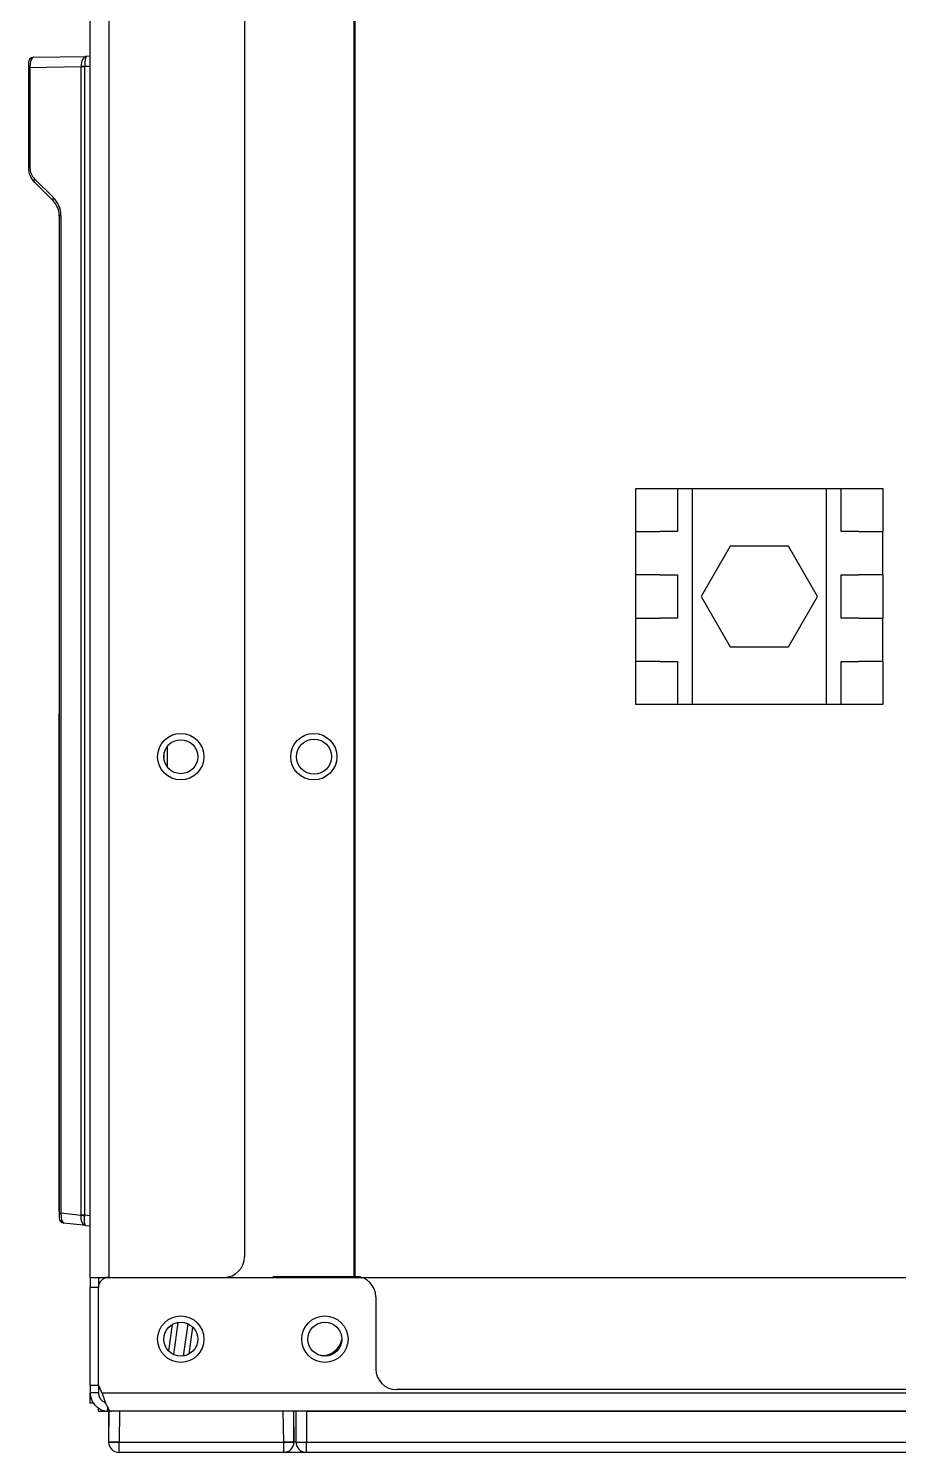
# Model space of a CAD drawing. Header units: millimetres. Extents: x -36 to 4467, y 2 to 3322.
# Drawn here: x -36.4 to 48.1, y 1399.9 to 1538.2 of the extents above; entities that cross this region are included whole.
import ezdxf

# ---------------------------------------------------------------- set-up
doc = ezdxf.new("R2010")
doc.units = ezdxf.units.MM

msp = doc.modelspace()

# ---------------------------------------------------------------- linework, layer by layer
for p, q in [((-30.43, 1416.91), (-30.43, 1915.41)), ((-28.63, 1914.58), (-28.63, 1416.91)), ((-4.83, 1910.01), (-4.83, 1417.01)), ((-4.68, 1417.01), (-4.68, 1910.01)), ((-15.43, 1901.41), (-15.43, 1418.91)), ((-36.43, 1534.86), (-36.43, 1534.37)), ((-35.94, 1535.36), (-30.78, 1535.45)), ((-30.43, 1535.46), (-30.78, 1535.45)), ((-36.28, 1534.37), (-36.43, 1534.37)), ((-36.43, 1534.37), (-36.43, 1524.63)), ((-36.28, 1534.37), (-31.31, 1534.45)), ((-36.28, 1534.37), (-36.28, 1524.63)), ((-31.31, 1534.45), (-30.95, 1534.45)), ((-31.31, 1422.97), (-31.31, 1534.45)), ((-30.43, 1534.45), (-30.95, 1534.45)), ((-30.95, 1422.96), (-30.95, 1534.45)), ((-36.28, 1524.63), (-36.43, 1524.63)), ((-35.84, 1523.57), (-34.01, 1521.74)), ((-35.84, 1523.22), (-34.01, 1521.39)), ((-33.43, 1520), (-33.48, 1423.31)), ((-33.43, 1519.98), (-33.43, 1423.14)), ((-33.28, 1519.98), (-33.43, 1519.98)), ((-33.28, 1519.98), (-33.28, 1423.14)), ((22.57, 1493.51), (26.63, 1493.51)), ((22.57, 1489.31), (22.57, 1493.51)), ((26.63, 1493.51), (28.07, 1493.51)), ((26.63, 1493.51), (26.63, 1489.31)), ((28.07, 1493.51), (41.07, 1493.51)), ((28.07, 1472.51), (28.07, 1493.51)), ((41.07, 1493.51), (42.52, 1493.51)), ((41.07, 1493.51), (41.07, 1472.51)), ((42.52, 1493.51), (46.57, 1493.51)), ((42.52, 1489.31), (42.52, 1493.51)), ((46.57, 1493.51), (46.57, 1489.31)), ((22.57, 1489.31), (24.91, 1489.31)), ((22.57, 1485.11), (22.57, 1489.31)), ((26.63, 1489.31), (24.91, 1489.31)), ((44.23, 1489.31), (42.52, 1489.31)), ((44.23, 1489.31), (46.57, 1489.31)), ((46.57, 1485.11), (46.57, 1489.31)), ((31.75, 1487.9), (28.92, 1483.01)), ((37.4, 1487.9), (31.75, 1487.9)), ((40.22, 1483.01), (37.4, 1487.9)), ((22.57, 1480.91), (22.57, 1485.11)), ((24.91, 1485.11), (22.57, 1485.11)), ((24.91, 1485.11), (26.63, 1485.11)), ((26.63, 1485.11), (26.63, 1480.91)), ((42.52, 1480.91), (42.52, 1485.11)), ((42.52, 1485.11), (44.23, 1485.11)), ((46.57, 1485.11), (44.23, 1485.11)), ((46.57, 1485.11), (46.57, 1480.91)), ((28.92, 1483.01), (31.75, 1478.11)), ((37.4, 1478.11), (40.22, 1483.01)), ((22.57, 1480.91), (24.91, 1480.91)), ((22.57, 1476.71), (22.57, 1480.91)), ((26.63, 1480.91), (24.91, 1480.91)), ((44.23, 1480.91), (42.52, 1480.91)), ((44.23, 1480.91), (46.57, 1480.91)), ((46.57, 1476.71), (46.57, 1480.91)), ((31.75, 1478.11), (37.4, 1478.11)), ((22.57, 1472.51), (22.57, 1476.71)), ((24.91, 1476.71), (22.57, 1476.71)), ((24.91, 1476.71), (26.63, 1476.71)), ((26.63, 1476.71), (26.63, 1472.51)), ((42.52, 1472.51), (42.52, 1476.71)), ((42.52, 1476.71), (44.23, 1476.71)), ((46.57, 1476.71), (44.23, 1476.71)), ((46.57, 1476.71), (46.57, 1472.51)), ((26.63, 1472.51), (22.57, 1472.51)), ((28.07, 1472.51), (26.63, 1472.51)), ((41.07, 1472.51), (28.07, 1472.51)), ((42.52, 1472.51), (41.07, 1472.51)), ((46.57, 1472.51), (42.52, 1472.51)), ((-22.93, 1466.44), (-22.93, 1468.47)), ((-23.23, 1467.05), (-23.23, 1467.86)), ((-33.48, 1423.31), (-33.42, 1423.37)), ((-33.48, 1423.31), (-33.43, 1423.31)), ((-33.28, 1423.14), (-33.43, 1423.14)), ((-33.43, 1423.14), (-33.43, 1422.68)), ((-31.31, 1422.93), (-33.28, 1423.14)), ((-30.95, 1422.97), (-30.43, 1422.92)), ((-30.86, 1421.96), (-32.98, 1422.18)), ((-30.86, 1421.96), (-30.43, 1421.91)), ((-30.43, 1416.91), (-30.43, 1415.91)), ((-30.43, 1416.91), (-28.63, 1416.91)), ((-30.43, 1406.43), (-30.43, 1415.91)), ((-29.63, 1415.91), (-30.43, 1415.91)), ((-29.63, 1416.91), (-29.63, 1415.91)), ((-29.63, 1406.43), (-29.63, 1415.91)), ((-29.63, 1406.43), (-29.63, 1415.91)), ((-28.63, 1416.91), (70.58, 1416.91)), ((-28.63, 1416.91), (-17.43, 1416.91)), ((-12.69, 1417.01), (-4.83, 1417.01)), ((-4.83, 1417.01), (-4.68, 1417.01)), ((-2.68, 1415.01), (-2.68, 1408.01)), ((-22.47, 1412.32), (-22.83, 1409.78)), ((-21.92, 1412.53), (-22.35, 1409.42)), ((-20.95, 1412.41), (-21.39, 1409.27)), ((-20.83, 1409.46), (-20.46, 1412.08)), ((-7.93, 1409.31), (-8.03, 1409.31)), ((-30.43, 1406.43), (-29.63, 1406.43)), ((-30.43, 1406.43), (-30.43, 1405.71)), ((-29.63, 1406.71), (-29.63, 1406.71)), ((-29.63, 1406.43), (-29.63, 1405.71)), ((-29.63, 1406.43), (-29.29, 1405.71)), ((-30.43, 1404.71), (-30.43, 1405.68)), ((-30.09, 1404.71), (-30.43, 1404.71)), ((-29.29, 1405.71), (71.2, 1405.71)), ((71.05, 1406.01), (-0.68, 1406.01)), ((-29.63, 1403.91), (-29.63, 1404.24)), ((-29.63, 1403.91), (-28.63, 1403.91)), ((-28.63, 1403.91), (-28.63, 1404.11)), ((-28.63, 1400.91), (-28.58, 1403.91)), ((-28.63, 1403.91), (-28.38, 1403.91)), ((-28.63, 1400.91), (-28.63, 1403.91)), ((-28.4, 1403.91), (-28.38, 1403.91)), ((72.55, 1403.91), (-28.38, 1403.91)), ((-27.58, 1403.91), (-27.63, 1400.91)), ((-11.63, 1400.91), (-11.68, 1403.91)), ((-10.68, 1403.91), (-10.63, 1400.91)), ((-10.63, 1400.91), (-10.63, 1403.91)), ((-10.43, 1400.91), (-10.43, 1403.91)), ((-9.43, 1403.91), (72.55, 1403.91)), ((-9.43, 1403.91), (-9.43, 1400.91)), ((-28.63, 1400.91), (-27.63, 1400.91)), ((-27.63, 1400.91), (-27.63, 1400.91)), ((-27.63, 1399.91), (-27.63, 1400.91)), ((-27.63, 1400.91), (-11.63, 1400.91)), ((-11.63, 1400.91), (-10.63, 1400.91)), ((-11.63, 1400.91), (-11.63, 1400.91)), ((-11.63, 1399.91), (-11.63, 1400.91)), ((-10.43, 1400.91), (-10.63, 1400.91)), ((-10.43, 1400.91), (-9.43, 1400.91)), ((-9.43, 1399.91), (-9.43, 1400.91)), ((-9.43, 1400.91), (341.16, 1400.91)), ((-11.63, 1399.91), (-27.63, 1399.91)), ((-9.43, 1399.91), (-11.63, 1399.91)), ((341.16, 1399.91), (-9.43, 1399.91))]:
    msp.add_line(p, q)
for centre, radius in [((-21.63, 1467.46), 2.25), ((-21.63, 1467.46), 1.65), ((-8.68, 1467.46), 1.7), ((-21.63, 1410.91), 2.25), ((-7.63, 1410.91), 2.25), ((-21.63, 1410.91), 1.65), ((-7.63, 1410.91), 1.65)]:
    msp.add_circle(centre, radius)
for centre, radius, start, end in [((-35.93, 1534.86), 0.5, 91, 180), ((-34.43, 1524.63), 2, 180, 225), ((-34.78, 1524.63), 1.5, 180, 225), ((-35.78, 1519.98), 2.5, 0, 45), ((-35.43, 1519.98), 2, 0, 45), ((-32.93, 1422.68), 0.5, 180, 264), ((-17.43, 1418.91), 2, 270, 0), ((-28.63, 1415.91), 1, 90, 180), ((-4.68, 1415.01), 2, 0, 90), ((-7.93, 1411.31), 2, 270, 347.0737), ((-0.68, 1408.01), 2, 180, 270), ((-27.63, 1400.91), 1, 180, 270), ((-11.63, 1400.91), 1, 270, 0), ((-9.43, 1400.91), 1, 180, 270)]:
    msp.add_arc(centre, radius, start, end)
for centre, major_axis, ratio, start_param, end_param in [((-35.93, 1534.36), (-0.01, 1), 0.353496, 0.003526, 1.561981), ((-30.76, 1534.45), (-0.017, 1), 0.556983, 0, 1.558455), ((-30.76, 1534.45), (-0.017, 1), 0.194732, 0, 1.558455), ((-30.96, 1534.45), (-0.5, -0.006), 0.01243, 4.695002, 5.49771), ((-31.81, 1534.44), (0.194, 0.463), 0.976599, 5.117477, 5.130112), ((-31.45, 1534.44), (-0.006, 1), 0.500063, 4.717797, 4.730448), ((-35.49, 1523.57), (0.354, 0.354), 0.57735, 2.094395, 3.141593), ((-33.66, 1521.74), (0.354, 0.354), 0.57735, 2.094395, 3.141593), ((-32.93, 1423.18), (0.04, 1), 0.351473, 1.623696, 3.120512), ((-31.32, 1422.95), (0, -0.0162), 0.707107, 0.233097, 3.080268), ((-30.96, 1422.95), (-0.5, 0.046), 0.101355, 0.798512, 1.586555), ((-27.63, 1400.9), (-1, 0.009), 0.008726, 4.712617, 6.283109), ((-11.63, 1400.9), (1, 0.009), 0.008726, 0.000076, 1.570568)]:
    msp.add_ellipse(centre, major_axis=major_axis, ratio=ratio, start_param=start_param, end_param=end_param)
msp.add_ellipse((-8.71, 1467.46), major_axis=(0, 2.25), ratio=0.996195)
for points, knots in [([(-30.86, 1421.96), (-30.87, 1421.96), (-30.87, 1421.96), (-30.88, 1421.96), (-30.89, 1421.96), (-30.9, 1421.96), (-30.91, 1421.96), (-30.91, 1421.97), (-30.92, 1421.97), (-30.93, 1421.97), (-30.94, 1421.97), (-30.95, 1421.98), (-30.96, 1421.98), (-30.96, 1421.98), (-30.97, 1421.99), (-30.98, 1421.99), (-30.99, 1422), (-31, 1422), (-31, 1422.01), (-31.01, 1422.01), (-31.02, 1422.02), (-31.03, 1422.02), (-31.03, 1422.03), (-31.04, 1422.03), (-31.05, 1422.04), (-31.06, 1422.04), (-31.06, 1422.05), (-31.07, 1422.06), (-31.08, 1422.06), (-31.08, 1422.07), (-31.09, 1422.08), (-31.1, 1422.08), (-31.1, 1422.09), (-31.11, 1422.1), (-31.12, 1422.1), (-31.12, 1422.11), (-31.13, 1422.12), (-31.13, 1422.13), (-31.14, 1422.14), (-31.15, 1422.14), (-31.15, 1422.15), (-31.16, 1422.16), (-31.16, 1422.17), (-31.17, 1422.18), (-31.17, 1422.19), (-31.18, 1422.19), (-31.18, 1422.2), (-31.19, 1422.21), (-31.19, 1422.22), (-31.2, 1422.23), (-31.2, 1422.24), (-31.21, 1422.25), (-31.21, 1422.26), (-31.22, 1422.27), (-31.22, 1422.28), (-31.22, 1422.29), (-31.23, 1422.3), (-31.23, 1422.31), (-31.24, 1422.32), (-31.24, 1422.33), (-31.24, 1422.33), (-31.25, 1422.34), (-31.25, 1422.35), (-31.25, 1422.36), (-31.26, 1422.37), (-31.26, 1422.38), (-31.26, 1422.39), (-31.27, 1422.41), (-31.27, 1422.42), (-31.27, 1422.43), (-31.28, 1422.44), (-31.28, 1422.45), (-31.28, 1422.46), (-31.28, 1422.47), (-31.29, 1422.48), (-31.29, 1422.49), (-31.29, 1422.5), (-31.29, 1422.51), (-31.29, 1422.52), (-31.3, 1422.53), (-31.3, 1422.54), (-31.3, 1422.55), (-31.3, 1422.56), (-31.3, 1422.57), (-31.3, 1422.58), (-31.31, 1422.59), (-31.31, 1422.6), (-31.31, 1422.61), (-31.31, 1422.62), (-31.31, 1422.63), (-31.31, 1422.64), (-31.31, 1422.65), (-31.31, 1422.66), (-31.31, 1422.67), (-31.32, 1422.68), (-31.32, 1422.69), (-31.32, 1422.7), (-31.32, 1422.71), (-31.32, 1422.72), (-31.32, 1422.73), (-31.32, 1422.74), (-31.32, 1422.75), (-31.32, 1422.76), (-31.32, 1422.77), (-31.32, 1422.78), (-31.32, 1422.79), (-31.32, 1422.8), (-31.32, 1422.81), (-31.32, 1422.82), (-31.32, 1422.83), (-31.32, 1422.84), (-31.32, 1422.85), (-31.32, 1422.86), (-31.32, 1422.87), (-31.32, 1422.88), (-31.32, 1422.89), (-31.32, 1422.9), (-31.32, 1422.91), (-31.32, 1422.92), (-31.32, 1422.93), (-31.32, 1422.93), (-31.32, 1422.94)], [0, 0, 0, 0, 0.010823, 0.021605, 0.032345, 0.043044, 0.053701, 0.064317, 0.074891, 0.085423, 0.095915, 0.106364, 0.116773, 0.127139, 0.137465, 0.147749, 0.157991, 0.168192, 0.178352, 0.18847, 0.198547, 0.208583, 0.218577, 0.22853, 0.238442, 0.248312, 0.258141, 0.267929, 0.277675, 0.28738, 0.297044, 0.306667, 0.316248, 0.325788, 0.335287, 0.344745, 0.354162, 0.363537, 0.372871, 0.382164, 0.391416, 0.400627, 0.409797, 0.418925, 0.428013, 0.437059, 0.446065, 0.455029, 0.463953, 0.472835, 0.481677, 0.490477, 0.499237, 0.507955, 0.516633, 0.52527, 0.533866, 0.542421, 0.550935, 0.559408, 0.567841, 0.576233, 0.584584, 0.592894, 0.601163, 0.609392, 0.61758, 0.625728, 0.633834, 0.641901, 0.649926, 0.657911, 0.665855, 0.673759, 0.681622, 0.689445, 0.697227, 0.704969, 0.712671, 0.720332, 0.727952, 0.735532, 0.743072, 0.750572, 0.758031, 0.76545, 0.772829, 0.780168, 0.787466, 0.794724, 0.801943, 0.809121, 0.816259, 0.823357, 0.830415, 0.837433, 0.844411, 0.851349, 0.858247, 0.865106, 0.871925, 0.878704, 0.885443, 0.892142, 0.898802, 0.905423, 0.912003, 0.918544, 0.925046, 0.931508, 0.937931, 0.944314, 0.950658, 0.956963, 0.963229, 0.969455, 0.975642, 0.98179, 0.987899, 0.993969, 1, 1, 1, 1]), ([(-31.31, 1422.97), (-31.29, 1422.97), (-31.27, 1422.97), (-31.21, 1422.97), (-31.18, 1422.97), (-31.12, 1422.97), (-31.09, 1422.97), (-31.02, 1422.97), (-30.99, 1422.97), (-30.95, 1422.97)], [0, 0, 0, 0, 0.25, 0.25, 0.5, 0.5, 0.75, 0.75, 1, 1, 1, 1]), ([(-30.86, 1421.96), (-30.86, 1421.96), (-30.86, 1421.96), (-30.87, 1421.96), (-30.87, 1421.96), (-30.87, 1421.96), (-30.88, 1421.96), (-30.88, 1421.96), (-30.88, 1421.97), (-30.88, 1421.97), (-30.89, 1421.97), (-30.89, 1421.97), (-30.89, 1421.97), (-30.9, 1421.98), (-30.9, 1421.98), (-30.9, 1421.98), (-30.9, 1421.99), (-30.91, 1421.99), (-30.91, 1421.99), (-30.91, 1422), (-30.91, 1422), (-30.92, 1422.01), (-30.92, 1422.01), (-30.92, 1422.02), (-30.92, 1422.02), (-30.92, 1422.03), (-30.93, 1422.03), (-30.93, 1422.04), (-30.93, 1422.04), (-30.93, 1422.05), (-30.94, 1422.05), (-30.94, 1422.06), (-30.94, 1422.07), (-30.94, 1422.07), (-30.94, 1422.08), (-30.94, 1422.08), (-30.95, 1422.09), (-30.95, 1422.1), (-30.95, 1422.11), (-30.95, 1422.11), (-30.95, 1422.12), (-30.95, 1422.13), (-30.96, 1422.14), (-30.96, 1422.14), (-30.96, 1422.15), (-30.96, 1422.16), (-30.96, 1422.17), (-30.96, 1422.18), (-30.96, 1422.18), (-30.96, 1422.19), (-30.97, 1422.2), (-30.97, 1422.21), (-30.97, 1422.22), (-30.97, 1422.23), (-30.97, 1422.24), (-30.97, 1422.24), (-30.97, 1422.25), (-30.97, 1422.26), (-30.97, 1422.27), (-30.97, 1422.28), (-30.97, 1422.29), (-30.98, 1422.3), (-30.98, 1422.31), (-30.98, 1422.32), (-30.98, 1422.33), (-30.98, 1422.34), (-30.98, 1422.35), (-30.98, 1422.36), (-30.98, 1422.37), (-30.98, 1422.38), (-30.98, 1422.39), (-30.98, 1422.4), (-30.98, 1422.41), (-30.98, 1422.42), (-30.98, 1422.43), (-30.98, 1422.44), (-30.98, 1422.45), (-30.98, 1422.46), (-30.98, 1422.47), (-30.98, 1422.48), (-30.98, 1422.49), (-30.98, 1422.5), (-30.98, 1422.51), (-30.98, 1422.52), (-30.98, 1422.53), (-30.98, 1422.54), (-30.98, 1422.55), (-30.98, 1422.56), (-30.98, 1422.57), (-30.98, 1422.58), (-30.98, 1422.59), (-30.98, 1422.6), (-30.98, 1422.61), (-30.98, 1422.62), (-30.98, 1422.63), (-30.98, 1422.64), (-30.98, 1422.65), (-30.97, 1422.66), (-30.97, 1422.67), (-30.97, 1422.68), (-30.97, 1422.69), (-30.97, 1422.7), (-30.97, 1422.71), (-30.97, 1422.73), (-30.97, 1422.74), (-30.97, 1422.75), (-30.97, 1422.76), (-30.97, 1422.77), (-30.97, 1422.78), (-30.97, 1422.79), (-30.97, 1422.8), (-30.97, 1422.81), (-30.96, 1422.82), (-30.96, 1422.83), (-30.96, 1422.84), (-30.96, 1422.85), (-30.96, 1422.86), (-30.96, 1422.87), (-30.96, 1422.88), (-30.96, 1422.89), (-30.96, 1422.89), (-30.96, 1422.9)], [0, 0, 0, 0, 0.010309, 0.020588, 0.030835, 0.041051, 0.051236, 0.061389, 0.07151, 0.0816, 0.091657, 0.101682, 0.111674, 0.121635, 0.131562, 0.141457, 0.151319, 0.161149, 0.170945, 0.180708, 0.190438, 0.200135, 0.209799, 0.219429, 0.229025, 0.238589, 0.248118, 0.257615, 0.267077, 0.276506, 0.285901, 0.295263, 0.304591, 0.313885, 0.323145, 0.332372, 0.341565, 0.350724, 0.35985, 0.368941, 0.377999, 0.387024, 0.396014, 0.404971, 0.413895, 0.422785, 0.431641, 0.440464, 0.449254, 0.45801, 0.466732, 0.475422, 0.484078, 0.492701, 0.501291, 0.509848, 0.518372, 0.526863, 0.535321, 0.543746, 0.552139, 0.560499, 0.568827, 0.577122, 0.585385, 0.593616, 0.601814, 0.609981, 0.618115, 0.626218, 0.634289, 0.642329, 0.650336, 0.658313, 0.666258, 0.674172, 0.682055, 0.689906, 0.697727, 0.705517, 0.713277, 0.721006, 0.728705, 0.736373, 0.744011, 0.751619, 0.759198, 0.766746, 0.774265, 0.781754, 0.789214, 0.796645, 0.804046, 0.811419, 0.818763, 0.826077, 0.833364, 0.840622, 0.847851, 0.855052, 0.862225, 0.869371, 0.876488, 0.883578, 0.89064, 0.897675, 0.904682, 0.911662, 0.918616, 0.925542, 0.932442, 0.939315, 0.946162, 0.952982, 0.959777, 0.966545, 0.973287, 0.980004, 0.986695, 0.99336, 1, 1, 1, 1]), ([(-30.96, 1422.9), (-30.96, 1422.9), (-30.96, 1422.9), (-30.97, 1422.91), (-30.97, 1422.91), (-30.97, 1422.92), (-30.97, 1422.92), (-30.97, 1422.93), (-30.97, 1422.93), (-30.97, 1422.94), (-30.97, 1422.94), (-30.96, 1422.95), (-30.96, 1422.95), (-30.96, 1422.95), (-30.96, 1422.95), (-30.95, 1422.95)], [0, 0, 0, 0, 0.125, 0.125, 0.25, 0.25, 0.5, 0.5, 0.625, 0.625, 0.75, 0.75, 0.875, 0.875, 1, 1, 1, 1]), ([(-30.43, 1405.71), (-30.43, 1405.59), (-30.42, 1405.48), (-30.39, 1405.32), (-30.37, 1405.26), (-30.35, 1405.18), (-30.34, 1405.16), (-30.32, 1405.1), (-30.31, 1405.08), (-30.26, 1404.95), (-30.21, 1404.85), (-30.13, 1404.71), (-30.09, 1404.66), (-30.04, 1404.59), (-30.03, 1404.57), (-29.99, 1404.53), (-29.97, 1404.51), (-29.88, 1404.4), (-29.79, 1404.33), (-29.66, 1404.23), (-29.61, 1404.2), (-29.54, 1404.15), (-29.52, 1404.14), (-29.47, 1404.11), (-29.44, 1404.1), (-29.32, 1404.04), (-29.21, 1404), (-29.05, 1403.96), (-29, 1403.94), (-28.92, 1403.93), (-28.89, 1403.92), (-28.83, 1403.92), (-28.8, 1403.91), (-28.78, 1403.91)], [0, 0, 0, 0, 0.125, 0.125, 0.1875, 0.1875, 0.21875, 0.21875, 0.25, 0.25, 0.375, 0.375, 0.4375, 0.4375, 0.46875, 0.46875, 0.5, 0.5, 0.625, 0.625, 0.6875, 0.6875, 0.71875, 0.71875, 0.75, 0.75, 0.875, 0.875, 0.9375, 0.9375, 0.96875, 0.96875, 1, 1, 1, 1]), ([(-29.63, 1405.71), (-29.63, 1405.64), (-29.62, 1405.58), (-29.6, 1405.49), (-29.6, 1405.46), (-29.58, 1405.42), (-29.58, 1405.4), (-29.57, 1405.37), (-29.56, 1405.36), (-29.54, 1405.28), (-29.51, 1405.23), (-29.44, 1405.12), (-29.41, 1405.07), (-29.32, 1404.98), (-29.27, 1404.94), (-29.18, 1404.87), (-29.12, 1404.83), (-29.05, 1404.8), (-29.04, 1404.79), (-29.01, 1404.78), (-28.99, 1404.77), (-28.97, 1404.77), (-28.96, 1404.76)], [0, 0, 0, 0, 0.1511, 0.1511, 0.22665, 0.22665, 0.264425, 0.264425, 0.3022, 0.3022, 0.453301, 0.453301, 0.604401, 0.604401, 0.755501, 0.755501, 0.906601, 0.906601, 0.944376, 0.944376, 0.982151, 1, 1, 1, 1]), ([(-29.29, 1405.71), (-29.25, 1405.59), (-29.21, 1405.48), (-29.16, 1405.32), (-29.14, 1405.26), (-29.11, 1405.18), (-29.1, 1405.16), (-29.08, 1405.1), (-29.07, 1405.08), (-29.03, 1404.95), (-28.99, 1404.85), (-28.94, 1404.71), (-28.92, 1404.66), (-28.89, 1404.59), (-28.88, 1404.57), (-28.86, 1404.53), (-28.85, 1404.51), (-28.81, 1404.4), (-28.77, 1404.33), (-28.71, 1404.23), (-28.7, 1404.2), (-28.67, 1404.15), (-28.66, 1404.14), (-28.64, 1404.11), (-28.63, 1404.1), (-28.59, 1404.04), (-28.55, 1404), (-28.49, 1403.96), (-28.48, 1403.94), (-28.45, 1403.93), (-28.44, 1403.92), (-28.42, 1403.92), (-28.41, 1403.91), (-28.4, 1403.91)], [0, 0, 0, 0, 0.125, 0.125, 0.1875, 0.1875, 0.21875, 0.21875, 0.25, 0.25, 0.375, 0.375, 0.4375, 0.4375, 0.46875, 0.46875, 0.5, 0.5, 0.625, 0.625, 0.6875, 0.6875, 0.71875, 0.71875, 0.75, 0.75, 0.875, 0.875, 0.9375, 0.9375, 0.96875, 0.96875, 1, 1, 1, 1]), ([(-28.78, 1403.91), (-28.75, 1403.91), (-28.73, 1403.91), (-28.68, 1403.91), (-28.65, 1403.91), (-28.63, 1403.91)], [0, 0, 0, 0, 0.5, 0.5, 1, 1, 1, 1])]:
    msp.add_open_spline(points, degree=3, knots=knots)
for points in [[(-29.63, 1405.71), (-30.43, 1405.71)], [(-28.74, 1404.3), (-28.78, 1403.91)]]:
    msp.add_open_spline(points, degree=1)

doc.saveas('drawing.dxf')
